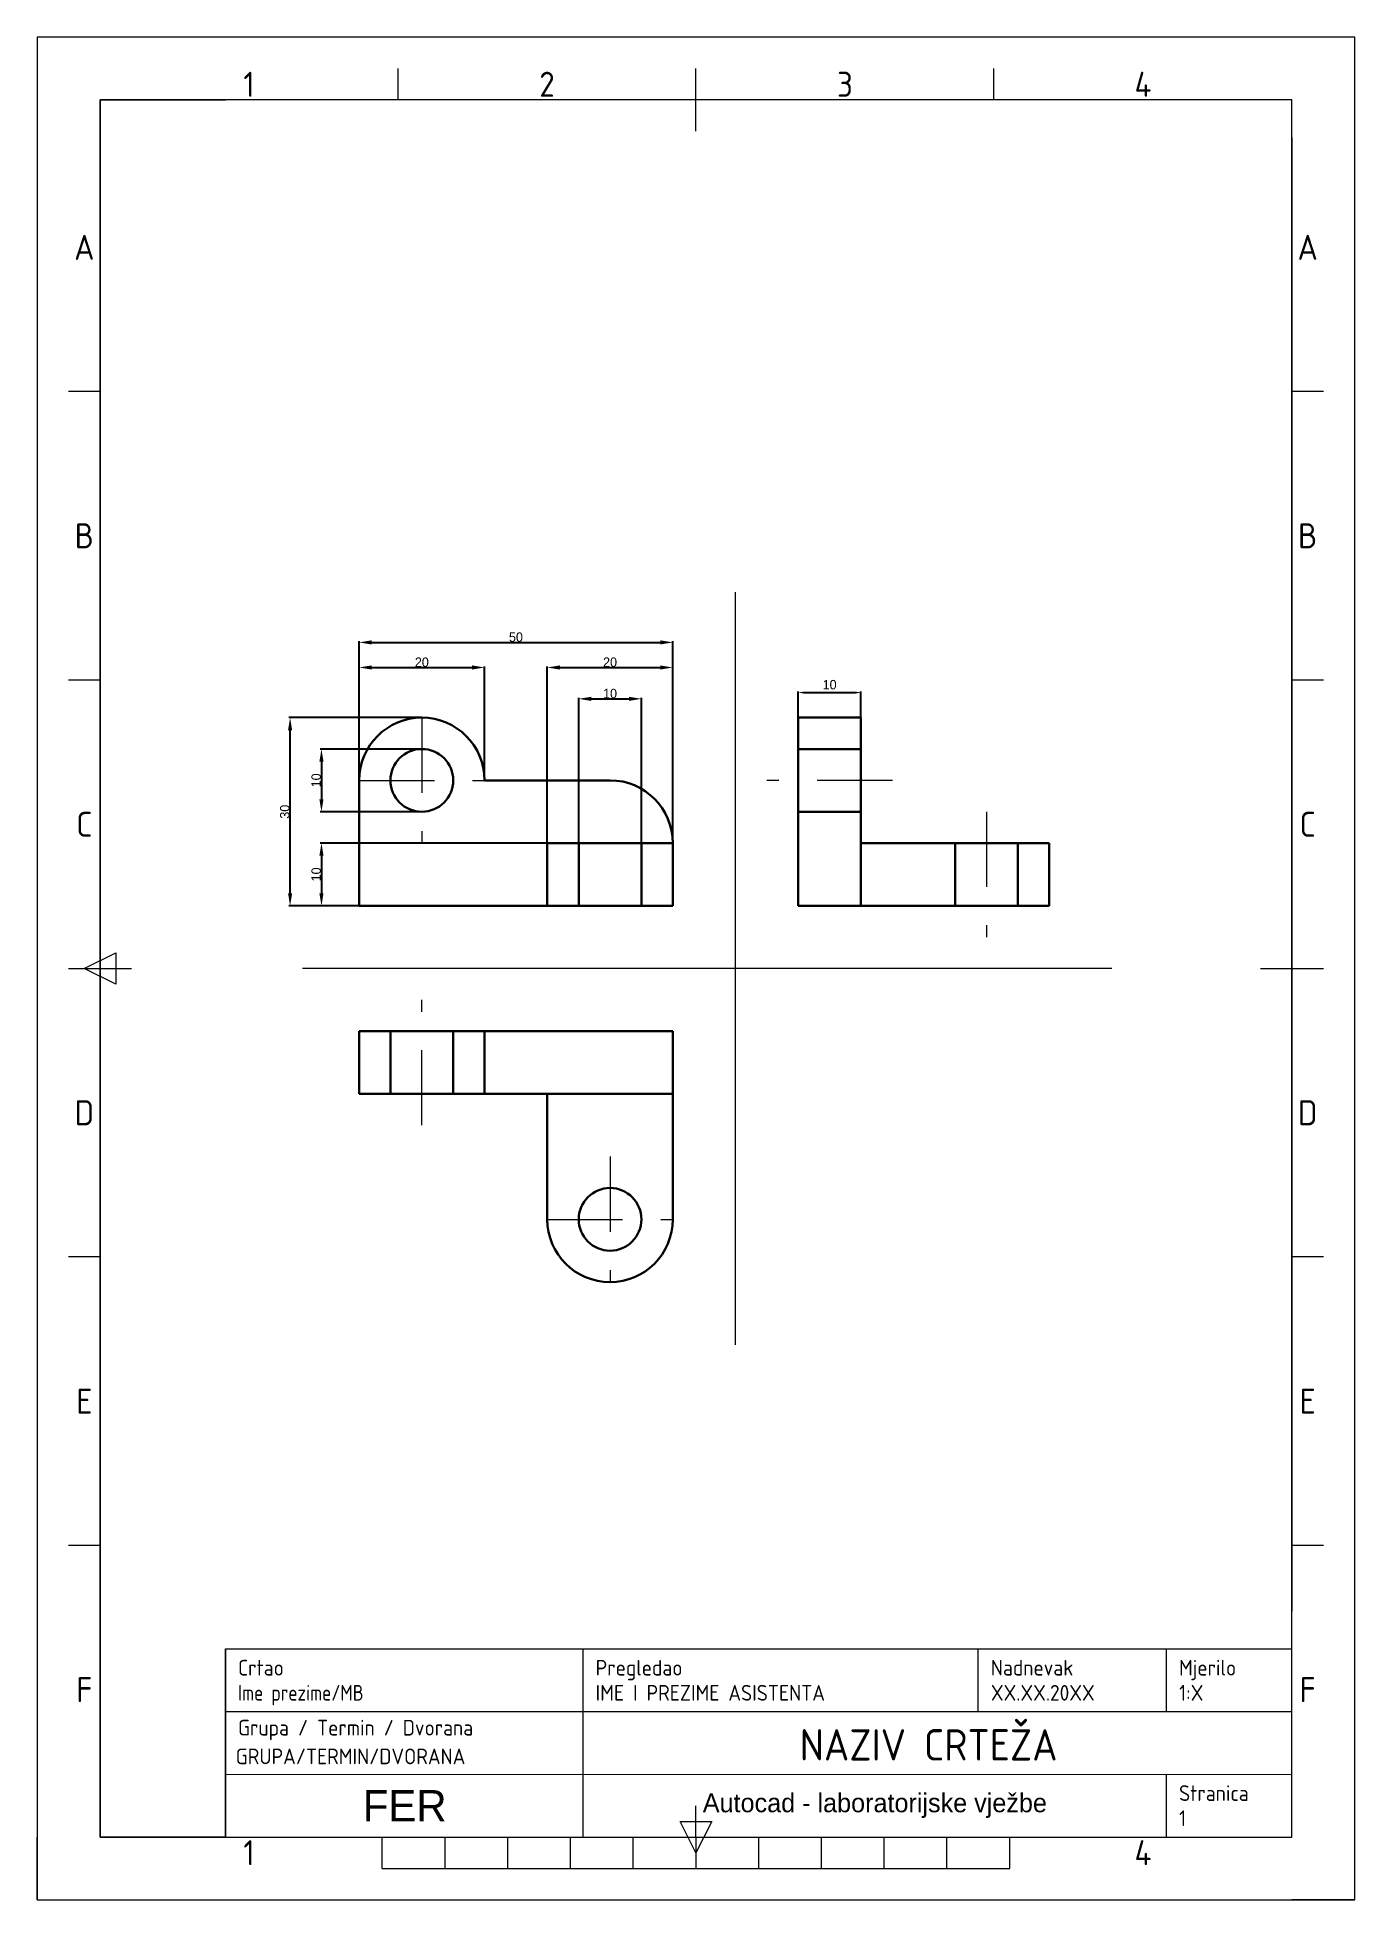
# Paper-space layout 'izo' of a CAD drawing. Header units: inches, sheet in millimetres. Extents: x 0 to 210, y 0 to 297.
# The model-space entities are those that its viewports show. They can reach past a viewport. Long polylines and large blocks are cut down to what shows.
import ezdxf
from ezdxf.enums import TextEntityAlignment as Align

# ---------------------------------------------------------------- set-up
doc = ezdxf.new("R2010")
doc.units = ezdxf.units.IN
doc.header["$MEASUREMENT"] = 0
doc.linetypes.add('ACAD_ISO03W100', pattern=[30, 12, -18])
doc.linetypes.add('ACAD_ISO10W100', pattern=[18, 12, -3, 0, -3])
for name, color, linetype, lineweight in [('FRAME 050', 7, 'Continuous', 0), ('FRAME 070', 7, 'Continuous', 0), ('FRAME 200', 8, 'Continuous', 0), ('kote', 18, 'Continuous', 15), ('nevidljivi b', 18, 'ACAD_ISO03W100', 30), ('pom crta', 90, 'Continuous', 15), ('simetrala', 10, 'ACAD_ISO10W100', 15), ('TEKST SASTAVNICE', 7, 'Continuous', 0), ('vidljivi bridovi', 18, 'Continuous', 30), ('Viewport', 7, 'Continuous', 0)]:
    doc.layers.add(name, color=color, linetype=linetype, lineweight=lineweight)
doc.styles.add('ISO Proportional', font='')
doc.styles.get('ISO Proportional').set_extended_font_data('isocp.shx')
doc.dimstyles.get("Standard").update_dxf_attribs({"dimtxt": 1.5, "dimasz": 2, "dimexe": 0.18, "dimexo": 0.0625, "dimgap": 0.09, "dimtad": 1, "dimdec": 0, "dimzin": 0, "dimdsep": 46, "dimtxsty": 'Standard', "dimcen": 0.09, "dimadec": 0, "dimazin": 0, "dimtfac": 1, "dimtdec": 0, "dimtofl": 0, "dimtmove": 0, "dimatfit": 3, "dimfxl": 1, "dimtolj": 1, "dimtzin": 0, "dimarcsym": 0})

# ---------------------------------------------------------------- blocks, each defined once
blk = doc.blocks.new('ISO_A4_FER_AutoCAD[1].dwg')
at = {"layer": 'FRAME 050'}
for p, q in [((57.5, 287), (57.5, 292)), ((105, 282), (105, 292)), ((152.5, 287), (152.5, 292)), ((10, 240.5), (5, 240.5)), ((205, 240.5), (200, 240.5)), ((10, 194.5), (5, 194.5)), ((205, 194.5), (200, 194.5)), ((7.5, 148.5), (12.5, 151)), ((12.5, 151), (12.5, 146)), ((5, 148.5), (15, 148.5)), ((12.5, 146), (7.5, 148.5)), ((195, 148.5), (205, 148.5)), ((10, 102.5), (5, 102.5)), ((205, 102.5), (200, 102.5)), ((10, 56.5), (5, 56.5)), ((205, 56.5), (200, 56.5)), ((105, 10), (105, 15)), ((105, 7.5), (102.5, 12.5)), ((102.5, 12.5), (107.5, 12.5)), ((107.5, 12.5), (105, 7.5)), ((55, 5), (55, 10)), ((65, 5), (65, 10)), ((75, 5), (75, 10)), ((85, 5), (85, 10)), ((95, 5), (95, 10)), ((105, 10), (105, 5)), ((115, 5), (115, 10)), ((125, 5), (125, 10)), ((135, 5), (135, 10)), ((145, 5), (145, 10)), ((155, 5), (155, 10)), ((55, 5), (155, 5))]:
    blk.add_line(p, q, dxfattribs=at)
at = {"layer": 'FRAME 070'}
for p, q in [((10, 287), (10, 10)), ((200, 287), (10, 287)), ((200, 10), (200, 287)), ((30, 40), (200, 40)), ((30, 10), (30, 40)), ((87, 30), (87, 40)), ((150, 30), (150, 40)), ((180, 30), (180, 40)), ((30, 30), (200, 30)), ((87.01, 10.02), (87.02, 30)), ((30.13, 19.97), (200, 20)), ((180, 10), (180, 20)), ((10, 10), (200, 10))]:
    blk.add_line(p, q, dxfattribs=at)
at = {"layer": 'FRAME 200'}
for p, q in [((0, 297), (0, 287)), ((10, 297), (0, 297)), ((210, 297), (200, 297)), ((210, 287), (210, 297)), ((0, 0), (0, 10)), ((210, 0), (210, 10)), ((0, 0), (10, 0)), ((210, 0), (200, 0))]:
    blk.add_line(p, q, dxfattribs=at)
at = {"layer": 'Viewport'}
for p, q in [((10, 287), (30, 287)), ((10, 10), (10, 287)), ((200, 281), (200, 46)), ((30, 40), (30, 10)), ((30, 10), (10, 10))]:
    blk.add_line(p, q, dxfattribs=at)
at = {"layer": 'FRAME 050', "style": 'ISO Proportional'}
for s, p in [('1', (33.75, 289.5)), ('2', (81.25, 289.5)), ('3', (128.75, 289.5)), ('4', (176.25, 289.5)), ('A', (7.5, 263.5)), ('A', (202.5, 263.5)), ('B', (7.5, 217.5)), ('B', (202.5, 217.5)), ('C', (7.5, 171.5)), ('C', (202.5, 171.5)), ('D', (7.5, 125.5)), ('D', (202.5, 125.5)), ('E', (7.5, 79.5)), ('E', (202.5, 79.5)), ('F', (7.5, 33.5)), ('F', (202.5, 33.5)), ('1', (33.75, 7.5)), ('4', (176.25, 7.5))]:
    blk.add_text(s, height=4, dxfattribs=at).set_placement(p, align=Align.MIDDLE_CENTER)
at = {"layer": 'FRAME 070', "linetype": 'Continuous', "lineweight": 0, "attachment_point": 5}
for s, insert, char_height, width in [('FER', (58.57, 14.99), 5, 56.8833), ('Autocad - laboratorijske vježbe', (133.51, 15), 3, 92.9897)]:
    blk.add_mtext(s, dxfattribs=dict(at, insert=insert, char_height=char_height, width=width))
at = {"layer": 'TEKST SASTAVNICE', "linetype": 'Continuous', "lineweight": 0, "char_height": 2.5, "attachment_point": 1, "style": 'ISO Proportional'}
for s, insert, width in [('Crtao', (32, 38.25), 9.5238), ('Pregledao', (89, 38.25), 17.619), ('Nadnevak', (152, 38.25), 17.0238), ('Mjerilo', (182, 38.25), 11.1905), ('Stranica', (182, 18.25), 14.6429)]:
    blk.add_mtext(s, dxfattribs=dict(at, insert=insert, width=width))
at = {"layer": 'TEKST SASTAVNICE', "linetype": 'Continuous', "lineweight": 0, "insert": (32, 28.69), "char_height": 2.5, "width": 52.2994, "attachment_point": 1}
blk.add_mtext('{\\Fisocp|c238;Grupa / Termin / Dvorana}', dxfattribs=at)
at = {"layer": 'TEKST SASTAVNICE', "style": 'ISO Proportional'}
for tag, p in [('IME_I_PREZIME/MB', (32, 33)), ('IME_I_PREZIME_ASISTENTA', (89, 33)), ('NADNEVAK', (152, 33)), ('MJERILO', (182, 33)), ('GRUPA/TERMIN/DVORANA', (31.64, 22.86)), ('STR_BR', (182, 13))]:
    blk.add_attdef(tag, text='', height=2.5, dxfattribs=at).set_placement(p, align=Align.MIDDLE_LEFT)
blk.add_attdef('NAZIV_CRTEZA', text='', height=5, dxfattribs=at).set_placement((142.08, 24.7), align=Align.MIDDLE_CENTER)
blk = doc.blocks.new('*D1')
at = {"layer": 'Defpoints', "color": 0}
for p in [(90, 104), (80, 100), (90, 100)]:
    blk.add_point(p, dxfattribs=at)
at = {"layer": 'kote', "color": 0, "lineweight": -2}
for p, q in [((80, 100.06), (80, 104.18)), ((81, 104), (89, 104)), ((90, 100.06), (90, 104.18))]:
    blk.add_line(p, q, dxfattribs=at)
at = {"layer": 'kote', "color": 0}
for points in [[(81, 104.17), (81, 103.83), (80, 104)], [(89, 104.17), (89, 103.83), (90, 104)]]:
    blk.add_solid(points, dxfattribs=at)
at = {"layer": 'kote', "color": 0, "insert": (85, 105.25), "char_height": 1.5, "attachment_point": 5}
blk.add_mtext('\\A1;10', dxfattribs=at)
blk = doc.blocks.new('*D2')
at = {"layer": 'Defpoints', "color": 0}
for p in [(30, 108), (10, 90), (30, 90)]:
    blk.add_point(p, dxfattribs=at)
at = {"layer": 'kote', "color": 0, "lineweight": -2}
for p, q in [((10, 90.06), (10, 108.18)), ((12, 108), (28, 108)), ((30, 90.06), (30, 108.18))]:
    blk.add_line(p, q, dxfattribs=at)
at = {"layer": 'kote', "color": 0}
for points in [[(12, 108.33), (12, 107.67), (10, 108)], [(28, 108.33), (28, 107.67), (30, 108)]]:
    blk.add_solid(points, dxfattribs=at)
at = {"layer": 'kote', "color": 0, "insert": (20, 108.84), "char_height": 1.5, "attachment_point": 5}
blk.add_mtext('\\A1;20', dxfattribs=at)
blk = doc.blocks.new('*D3')
at = {"layer": 'Defpoints', "color": 0}
for p in [(60, 112), (10, 90), (60, 80)]:
    blk.add_point(p, dxfattribs=at)
at = {"layer": 'kote', "color": 0, "lineweight": -2}
for p, q in [((10, 90.06), (10, 112.18)), ((12, 112), (58, 112)), ((60, 80.06), (60, 112.18))]:
    blk.add_line(p, q, dxfattribs=at)
at = {"layer": 'kote', "color": 0}
for points in [[(12, 112.33), (12, 111.67), (10, 112)], [(58, 112.33), (58, 111.67), (60, 112)]]:
    blk.add_solid(points, dxfattribs=at)
at = {"layer": 'kote', "color": 0, "insert": (35, 112.84), "char_height": 1.5, "attachment_point": 5}
blk.add_mtext('\\A1;50', dxfattribs=at)
blk = doc.blocks.new('*D4')
at = {"layer": 'Defpoints', "color": 0}
for p in [(40, 80), (4, 70), (40, 70)]:
    blk.add_point(p, dxfattribs=at)
at = {"layer": 'kote', "color": 0, "lineweight": -2}
for p, q in [((39.94, 80), (3.82, 80)), ((4, 78), (4, 72)), ((39.94, 70), (3.82, 70))]:
    blk.add_line(p, q, dxfattribs=at)
at = {"layer": 'kote', "color": 0}
for points in [[(3.67, 78), (4.33, 78), (4, 80)], [(3.67, 72), (4.33, 72), (4, 70)]]:
    blk.add_solid(points, dxfattribs=at)
at = {"layer": 'kote', "color": 0, "insert": (3.16, 75), "char_height": 1.5, "attachment_point": 5, "rotation": 90}
blk.add_mtext('\\A1;10', dxfattribs=at)
blk = doc.blocks.new('*D5')
at = {"layer": 'Defpoints', "color": 0}
for p in [(-1, 100), (20, 100), (10, 70)]:
    blk.add_point(p, dxfattribs=at)
at = {"layer": 'kote', "color": 0, "lineweight": -2}
for p, q in [((19.94, 100), (-1.18, 100)), ((-1, 72), (-1, 98)), ((9.94, 70), (-1.18, 70))]:
    blk.add_line(p, q, dxfattribs=at)
at = {"layer": 'kote', "color": 0}
for points in [[(-1.33, 98), (-0.67, 98), (-1, 100)], [(-1.33, 72), (-0.67, 72), (-1, 70)]]:
    blk.add_solid(points, dxfattribs=at)
at = {"layer": 'kote', "color": 0, "insert": (-1.84, 85), "char_height": 1.5, "attachment_point": 5, "rotation": 90}
blk.add_mtext('\\A1;30', dxfattribs=at)
blk = doc.blocks.new('*D6')
at = {"layer": 'Defpoints', "color": 0}
for p in [(60, 108), (40, 80), (60, 80)]:
    blk.add_point(p, dxfattribs=at)
at = {"layer": 'kote', "color": 0, "lineweight": -2}
for p, q in [((40, 80.06), (40, 108.18)), ((42, 108), (58, 108)), ((60, 80.06), (60, 108.18))]:
    blk.add_line(p, q, dxfattribs=at)
at = {"layer": 'kote', "color": 0}
for points in [[(42, 108.33), (42, 107.67), (40, 108)], [(58, 108.33), (58, 107.67), (60, 108)]]:
    blk.add_solid(points, dxfattribs=at)
at = {"layer": 'kote', "color": 0, "insert": (50, 108.84), "char_height": 1.5, "attachment_point": 5}
blk.add_mtext('\\A1;20', dxfattribs=at)
blk = doc.blocks.new('*D7')
at = {"layer": 'Defpoints', "color": 0}
for p in [(20, 95), (4, 85), (20, 85)]:
    blk.add_point(p, dxfattribs=at)
at = {"layer": 'kote', "color": 0, "lineweight": -2}
for p, q in [((19.94, 95), (3.82, 95)), ((4, 93), (4, 87)), ((19.94, 85), (3.82, 85))]:
    blk.add_line(p, q, dxfattribs=at)
at = {"layer": 'kote', "color": 0}
for points in [[(3.67, 93), (4.33, 93), (4, 95)], [(3.67, 87), (4.33, 87), (4, 85)]]:
    blk.add_solid(points, dxfattribs=at)
at = {"layer": 'kote', "color": 0, "insert": (3.16, 90), "char_height": 1.5, "attachment_point": 5, "rotation": 90}
blk.add_mtext('\\A1;10', dxfattribs=at)
blk = doc.blocks.new('*D8')
at = {"layer": 'Defpoints', "color": 0}
for p in [(55, 103), (45, 80), (55, 80)]:
    blk.add_point(p, dxfattribs=at)
at = {"layer": 'kote', "color": 0, "lineweight": -2}
for p, q in [((45, 80.06), (45, 103.18)), ((47, 103), (53, 103)), ((55, 80.06), (55, 103.18))]:
    blk.add_line(p, q, dxfattribs=at)
at = {"layer": 'kote', "color": 0}
for points in [[(47, 103.33), (47, 102.67), (45, 103)], [(53, 103.33), (53, 102.67), (55, 103)]]:
    blk.add_solid(points, dxfattribs=at)
at = {"layer": 'kote', "color": 0, "insert": (50, 103.84), "char_height": 1.5, "attachment_point": 5}
blk.add_mtext('\\A1;10', dxfattribs=at)

msp = doc.modelspace()

# ---------------------------------------------------------------- linework, layer by layer
at = {"layer": 'nevidljivi b'}
for p, q in [((90, 95), (80, 95)), ((90, 85), (80, 85)), ((45, 80), (45, 70)), ((55, 80), (55, 70)), ((105, 80), (105, 70)), ((115, 80), (115, 70)), ((15, 50), (15, 40)), ((25, 50), (25, 40))]:
    msp.add_line(p, q, dxfattribs=at)
at = {"layer": 'pom crta'}
for p, q in [((70, 0), (70, 120)), ((130, 60), (1, 60))]:
    msp.add_line(p, q, dxfattribs=at)
at = {"layer": 'simetrala'}
for p, q in [((20, 100), (20, 80)), ((10, 90), (30, 90)), ((95, 90), (75, 90)), ((110, 85), (110, 65)), ((20, 35), (20, 55)), ((50, 30), (50, 10)), ((40, 20), (60, 20))]:
    msp.add_line(p, q, dxfattribs=at)
at = {"layer": 'vidljivi bridovi'}
for p, q in [((80, 70), (80, 100)), ((80, 100), (90, 100)), ((90, 100), (90, 80)), ((10, 70), (10, 90)), ((30, 90), (50, 90)), ((60, 80), (40, 80)), ((40, 80), (40, 70)), ((60, 70), (60, 80)), ((90, 80), (120, 80)), ((90, 80), (90, 70)), ((120, 80), (120, 70)), ((10, 70), (60, 70)), ((120, 70), (80, 70)), ((10, 50), (60, 50)), ((10, 40), (10, 50)), ((30, 40), (30, 50)), ((60, 50), (60, 40)), ((60, 40), (10, 40)), ((40, 20), (40, 40)), ((60, 20), (60, 40))]:
    msp.add_line(p, q, dxfattribs=at)
for centre in [(20, 90), (50, 20)]:
    msp.add_circle(centre, 5, dxfattribs=at)
for centre, start, end in [((20, 90), 0, 180), ((50, 80), 0, 90), ((50, 20), 180, 0)]:
    msp.add_arc(centre, 10, start, end, dxfattribs=at)

# ---------------------------------------------------------------- dimensions: what is measured, and where the dimension line sits
at = {"layer": 'kote'}
for base, p1, p2, picture, middle in [((60, 112), (10, 90), (60, 80), '*D3', (35, 112)), ((30, 108), (10, 90), (30, 90), '*D2', (20, 108)), ((60, 108), (40, 80), (60, 80), '*D6', (50, 108))]:
    dim = msp.add_linear_dim(base=base, p1=p1, p2=p2, dimstyle='Standard', dxfattribs=at)
    dim.commit()
    dim.dimension.update_dxf_attribs({"geometry": picture, "text_midpoint": middle, "dimtype": 160})
dim = msp.add_linear_dim(base=(55, 103), p1=(45, 80), p2=(55, 80), dimstyle='Standard', dxfattribs=at)
dim.commit()
dim.dimension.update_dxf_attribs({"geometry": '*D8', "text_midpoint": (50, 103.84)})
dim = msp.add_linear_dim(base=(90, 104), p1=(80, 100), p2=(90, 100), text='10', dimstyle='Standard', override={"dimtxt": 1.5, "dimasz": 1, "dimgap": 0.5, "dimtad": 1}, dxfattribs=at)
dim.commit()
dim.dimension.update_dxf_attribs({"geometry": '*D1', "text_midpoint": (85, 105.25)})
for base, p1, p2, picture, middle in [((-1, 100), (10, 70), (20, 100), '*D5', (-1.84, 85)), ((4, 85), (20, 95), (20, 85), '*D7', (3.16, 90)), ((4, 70), (40, 80), (40, 70), '*D4', (3.16, 75))]:
    dim = msp.add_linear_dim(base=base, p1=p1, p2=p2, angle=90, dimstyle='Standard', dxfattribs=at)
    dim.commit()
    dim.dimension.update_dxf_attribs({"geometry": picture, "text_midpoint": middle})

psp = doc.layouts.new('izo')

# ---------------------------------------------------------------- block references
at = {"layer": 'kote'}
ref = psp.add_blockref('ISO_A4_FER_AutoCAD[1].dwg', (0, 0), dxfattribs=at)
ref.add_attrib('IME_I_PREZIME/MB', 'Ime prezime/MB', dxfattribs={"layer": 'TEKST SASTAVNICE', "height": 2.5, "style": 'ISO Proportional', "width": 0.9}).set_placement((32, 33), align=Align.MIDDLE_LEFT)
ref.add_attrib('IME_I_PREZIME_ASISTENTA', 'IME I PREZIME ASISTENTA', dxfattribs={"layer": 'TEKST SASTAVNICE', "height": 2.5, "style": 'ISO Proportional'}).set_placement((89, 33), align=Align.MIDDLE_LEFT)
ref.add_attrib('NADNEVAK', 'XX.XX.20XX', dxfattribs={"layer": 'TEKST SASTAVNICE', "height": 2.5, "style": 'ISO Proportional'}).set_placement((152, 33), align=Align.MIDDLE_LEFT)
ref.add_attrib('NAZIV_CRTEZA', 'NAZIV CRTEŽA', dxfattribs={"layer": 'TEKST SASTAVNICE', "height": 5, "style": 'ISO Proportional'}).set_placement((142.08, 24.7), align=Align.MIDDLE_CENTER)
ref.add_attrib('MJERILO', '1:X', dxfattribs={"layer": 'TEKST SASTAVNICE', "height": 2.5, "style": 'ISO Proportional'}).set_placement((182, 33), align=Align.MIDDLE_LEFT)
ref.add_attrib('STR_BR', '1', dxfattribs={"layer": 'TEKST SASTAVNICE', "height": 2.5, "style": 'ISO Proportional'}).set_placement((182, 13), align=Align.MIDDLE_LEFT)
ref.add_attrib('GRUPA/TERMIN/DVORANA', 'GRUPA/TERMIN/DVORANA', dxfattribs={"layer": 'TEKST SASTAVNICE', "height": 2.5, "style": 'ISO Proportional'}).set_placement((31.64, 22.86), align=Align.MIDDLE_LEFT)

# ---------------------------------------------------------------- viewports
psp.add_viewport(center=(105, 148.5), size=(210, 297), view_center_point=(63.7, 60), view_height=297, dxfattribs=at)

doc.saveas('drawing.dxf')
